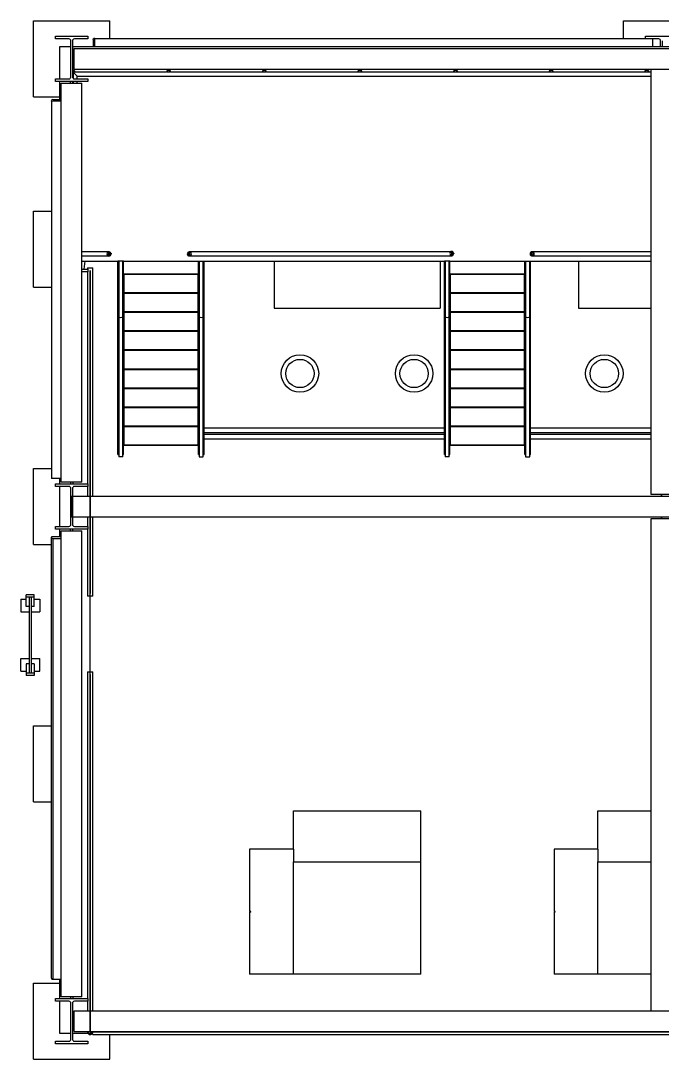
# Model space of a CAD drawing. Header units: inches. Extents: x -1490 to 2215, y -1057 to 1547.
# Drawn here: x -8.5 to 193.8, y 1086.5 to 1413.9 of the extents above; entities that cross this region are included whole.
import ezdxf

# ---------------------------------------------------------------- set-up
doc = ezdxf.new("R2010")
doc.units = ezdxf.units.IN
doc.header["$MEASUREMENT"] = 0

msp = doc.modelspace()

# ---------------------------------------------------------------- linework, layer by layer
at = {"color": 7, "linetype": 'Continuous', "lineweight": 25}
for p, q in [((-4.46, 1389.89), (-4.46, 1413.89)), ((-4.46, 1413.89), (19.54, 1413.89)), ((19.54, 1408.27), (19.54, 1413.89)), ((181.54, 1408.27), (181.54, 1413.89)), ((181.54, 1413.89), (205.54, 1413.89)), ((2.48, 1408.19), (2.48, 1409.05)), ((2.48, 1409.05), (12.61, 1409.05)), ((6.69, 1408.19), (2.48, 1408.19)), ((12.61, 1408.19), (8.4, 1408.19)), ((12.61, 1409.05), (12.61, 1408.19)), ((14.28, 1407.77), (14.28, 1405.69)), ((14.86, 1408.27), (14.66, 1408.27)), ((14.86, 1405.69), (14.86, 1408.27)), ((14.86, 1408.27), (188.48, 1408.27)), ((188.48, 1408.19), (188.48, 1409.05)), ((188.48, 1409.05), (198.61, 1409.05)), ((192.69, 1408.19), (188.48, 1408.19)), ((190.88, 1405.69), (190.88, 1408.19)), ((7.29, 1405.69), (3.75, 1405.69)), ((3.75, 1405.69), (3.75, 1395.59)), ((7.29, 1396.19), (7.29, 1407.59)), ((7.8, 1407.59), (7.8, 1396.19)), ((379.29, 1405.69), (7.8, 1405.69)), ((8.3, 1405.14), (378.79, 1405.14)), ((8.3, 1398.64), (8.3, 1405.14)), ((193.29, 1405.69), (193.29, 1407.59)), ((193.8, 1407.59), (193.8, 1405.69)), ((8.3, 1398.64), (378.79, 1398.64)), ((190.29, 1398.64), (196.79, 1398.64)), ((190.29, 1264.52), (190.29, 1398.64)), ((2.48, 1394.74), (2.48, 1395.59)), ((2.48, 1395.59), (6.69, 1395.59)), ((12.61, 1394.74), (2.48, 1394.74)), ((3.75, 1394.74), (3.75, 1389.08)), ((7.17, 1394.24), (7.17, 1394.74)), ((7.92, 1394.24), (7.92, 1394.74)), ((7.98, 1397.72), (7.98, 1397.19)), ((8.51, 1397.72), (7.98, 1397.72)), ((7.98, 1397.72), (9.3, 1396.4)), ((9.3, 1396.4), (7.98, 1397.72)), ((7.98, 1397.06), (7.98, 1395.76)), ((7.98, 1394.74), (7.98, 1394.24)), ((8.4, 1395.59), (12.61, 1395.59)), ((37.48, 1397.72), (8.64, 1397.72)), ((9.3, 1395.59), (9.3, 1396.4)), ((9.3, 1396.4), (190.29, 1396.4)), ((9.3, 1394.24), (9.3, 1394.74)), ((12.61, 1395.59), (12.61, 1394.74)), ((38.66, 1397.72), (37.62, 1397.72)), ((67.64, 1397.72), (38.8, 1397.72)), ((68.82, 1397.72), (67.77, 1397.72)), ((97.79, 1397.72), (68.95, 1397.72)), ((98.98, 1397.72), (97.93, 1397.72)), ((127.95, 1397.72), (99.11, 1397.72)), ((129.13, 1397.72), (128.08, 1397.72)), ((158.11, 1397.72), (129.26, 1397.72)), ((159.29, 1397.72), (158.24, 1397.72)), ((188.26, 1397.72), (159.42, 1397.72)), ((189.44, 1397.72), (188.39, 1397.72)), ((190.29, 1397.72), (189.58, 1397.72)), ((4.29, 1268.42), (4.29, 1394.24)), ((4.29, 1394.24), (10.79, 1394.24)), ((10.79, 1268.42), (10.79, 1394.24)), ((-4.46, 1389.89), (3.75, 1389.89)), ((1.17, 1388.52), (1.17, 1388.7)), ((4.29, 1388.52), (1.17, 1388.52)), ((1.17, 1388.52), (1.17, 1269.64)), ((1.67, 1389.08), (4.29, 1389.08)), ((-4.46, 1329.89), (-4.46, 1353.89)), ((-4.46, 1353.89), (1.17, 1353.89)), ((19.3, 1341.07), (10.79, 1341.07)), ((10.79, 1339.76), (19.07, 1339.76)), ((19.3, 1341.04), (19.3, 1341.07)), ((19.3, 1339.85), (19.3, 1340.9)), ((19.3, 1340.67), (19.73, 1340.67)), ((19.3, 1340.42), (19.82, 1340.42)), ((19.89, 1340.67), (19.96, 1340.67)), ((19.95, 1340.42), (19.96, 1340.42)), ((19.96, 1340.67), (19.96, 1340.42)), ((44.06, 1340.67), (44.06, 1340.65)), ((44.06, 1340.67), (44.07, 1340.67)), ((44.14, 1340.42), (44.67, 1340.42)), ((44.22, 1340.67), (44.67, 1340.67)), ((127.08, 1341.07), (44.67, 1341.07)), ((44.67, 1341.05), (44.67, 1341.07)), ((44.67, 1339.87), (44.67, 1340.92)), ((44.84, 1339.76), (127.4, 1339.76)), ((127.4, 1339.97), (127.4, 1341.02)), ((127.4, 1340.67), (127.9, 1340.67)), ((127.4, 1340.42), (127.92, 1340.42)), ((127.4, 1339.76), (127.4, 1339.84)), ((128.04, 1340.67), (128.06, 1340.67)), ((128.05, 1340.42), (128.06, 1340.42)), ((128.06, 1340.67), (128.06, 1340.55)), ((128.06, 1340.45), (128.06, 1340.42)), ((152.14, 1340.67), (152.14, 1340.58)), ((152.14, 1340.67), (152.17, 1340.67)), ((152.25, 1340.42), (152.77, 1340.42)), ((152.31, 1340.67), (152.77, 1340.67)), ((190.29, 1341.07), (152.77, 1341.07)), ((152.77, 1341.07), (152.77, 1341.07)), ((152.77, 1339.89), (152.77, 1340.94)), ((152.86, 1339.76), (190.29, 1339.76)), ((10.79, 1338.1), (22.16, 1338.1)), ((11.71, 1338.1), (11.43, 1335.59)), ((12.57, 1335.96), (12.57, 1335.59)), ((12.57, 1335.96), (13.4, 1335.96)), ((13.4, 1335.96), (14.23, 1335.96)), ((14.23, 1264.02), (14.23, 1335.96)), ((22.38, 1338.1), (22.16, 1338.1)), ((22.16, 1327.06), (22.16, 1338.1)), ((22.38, 1338.1), (22.38, 1320.62)), ((23.7, 1338.1), (22.38, 1338.1)), ((23.7, 1320.62), (23.7, 1338.1)), ((23.91, 1338.1), (23.7, 1338.1)), ((23.91, 1327.06), (23.91, 1338.1)), ((23.91, 1338.1), (47.54, 1338.1)), ((47.54, 1327.06), (47.54, 1338.1)), ((47.54, 1338.1), (47.75, 1338.1)), ((47.75, 1338.1), (47.75, 1320.62)), ((47.75, 1338.1), (49.07, 1338.1)), ((49.07, 1320.62), (49.07, 1338.1)), ((49.07, 1338.1), (49.29, 1338.1)), ((49.29, 1327.06), (49.29, 1338.1)), ((49.29, 1338.1), (125.09, 1338.1)), ((71.36, 1338.1), (71.36, 1323.25)), ((123.72, 1338.1), (123.72, 1323.25)), ((125.31, 1338.1), (125.09, 1338.1)), ((125.09, 1327.06), (125.09, 1338.1)), ((125.31, 1338.1), (125.31, 1320.62)), ((126.62, 1338.1), (125.31, 1338.1)), ((126.62, 1320.62), (126.62, 1338.1)), ((126.84, 1338.1), (126.62, 1338.1)), ((126.84, 1327.06), (126.84, 1338.1)), ((126.84, 1338.1), (150.46, 1338.1)), ((150.46, 1327.06), (150.46, 1338.1)), ((150.46, 1338.1), (150.68, 1338.1)), ((150.68, 1338.1), (150.68, 1320.62)), ((150.68, 1338.1), (152, 1338.1)), ((152, 1320.62), (152, 1338.1)), ((152, 1338.1), (152.21, 1338.1)), ((152.21, 1327.06), (152.21, 1338.1)), ((152.21, 1338.1), (190.29, 1338.1)), ((167.36, 1338.1), (167.36, 1323.25)), ((10.79, 1335.59), (12.61, 1335.59)), ((12.61, 1334.74), (10.79, 1334.74)), ((12.57, 1334.74), (12.57, 1267.92)), ((12.61, 1335.59), (12.61, 1334.74)), ((23.91, 1334.1), (23.97, 1334.1)), ((23.91, 1334.07), (23.97, 1334.07)), ((23.91, 1334.04), (23.97, 1334.04)), ((23.97, 1334.1), (23.97, 1334.04)), ((23.97, 1334.1), (47.48, 1334.1)), ((23.97, 1334.04), (47.48, 1334.04)), ((23.97, 1334.04), (23.97, 1328.25)), ((47.48, 1334.04), (47.48, 1334.1)), ((47.48, 1334.1), (47.54, 1334.1)), ((47.48, 1334.07), (47.54, 1334.07)), ((47.48, 1328.25), (47.48, 1334.04)), ((47.48, 1334.04), (47.54, 1334.04)), ((126.84, 1334.1), (126.9, 1334.1)), ((126.84, 1334.07), (126.9, 1334.07)), ((126.84, 1334.04), (126.9, 1334.04)), ((126.9, 1334.1), (126.9, 1334.04)), ((126.9, 1334.1), (150.4, 1334.1)), ((126.9, 1334.04), (150.4, 1334.04)), ((126.9, 1334.04), (126.9, 1328.25)), ((150.4, 1334.04), (150.4, 1334.1)), ((150.4, 1334.1), (150.46, 1334.1)), ((150.4, 1334.07), (150.46, 1334.07)), ((150.4, 1328.25), (150.4, 1334.04)), ((150.4, 1334.04), (150.46, 1334.04)), ((-4.46, 1329.89), (1.17, 1329.89)), ((22.16, 1327.06), (22.38, 1327.06)), ((22.16, 1277.13), (22.16, 1327.06)), ((22.38, 1327.06), (22.16, 1327.06)), ((23.7, 1327.06), (23.91, 1327.06)), ((23.91, 1327.06), (23.7, 1327.06)), ((23.97, 1328.25), (23.91, 1328.25)), ((23.91, 1328.22), (23.97, 1328.22)), ((23.91, 1328.19), (23.97, 1328.19)), ((23.91, 1328.09), (23.97, 1328.09)), ((23.91, 1328.06), (23.97, 1328.06)), ((23.91, 1328.03), (23.97, 1328.03)), ((23.91, 1277.13), (23.91, 1327.06)), ((23.97, 1328.25), (47.48, 1328.25)), ((23.97, 1328.25), (23.97, 1328.19)), ((23.97, 1328.19), (47.48, 1328.19)), ((23.97, 1328.09), (47.48, 1328.09)), ((23.97, 1328.09), (23.97, 1328.03)), ((23.97, 1328.03), (47.48, 1328.03)), ((23.97, 1328.03), (23.97, 1322.24)), ((47.54, 1328.25), (47.48, 1328.25)), ((47.48, 1328.19), (47.48, 1328.25)), ((47.48, 1328.22), (47.54, 1328.22)), ((47.48, 1328.19), (47.54, 1328.19)), ((47.48, 1328.03), (47.48, 1328.09)), ((47.48, 1328.09), (47.54, 1328.09)), ((47.48, 1328.06), (47.54, 1328.06)), ((47.48, 1328.03), (47.54, 1328.03)), ((47.48, 1322.24), (47.48, 1328.03)), ((47.54, 1327.06), (47.75, 1327.06)), ((47.75, 1327.06), (47.54, 1327.06)), ((47.54, 1277.13), (47.54, 1327.06)), ((49.07, 1327.06), (49.29, 1327.06)), ((49.29, 1327.06), (49.07, 1327.06)), ((49.29, 1277.13), (49.29, 1327.06)), ((125.09, 1327.06), (125.31, 1327.06)), ((125.09, 1277.13), (125.09, 1327.06)), ((125.31, 1327.06), (125.09, 1327.06)), ((126.62, 1327.06), (126.84, 1327.06)), ((126.84, 1327.06), (126.62, 1327.06)), ((126.9, 1328.25), (126.84, 1328.25)), ((126.84, 1328.22), (126.9, 1328.22)), ((126.84, 1328.19), (126.9, 1328.19)), ((126.84, 1328.09), (126.9, 1328.09)), ((126.84, 1328.06), (126.9, 1328.06)), ((126.84, 1328.03), (126.9, 1328.03)), ((126.84, 1277.13), (126.84, 1327.06)), ((126.9, 1328.25), (150.4, 1328.25)), ((126.9, 1328.25), (126.9, 1328.19)), ((126.9, 1328.19), (150.4, 1328.19)), ((126.9, 1328.09), (150.4, 1328.09)), ((126.9, 1328.09), (126.9, 1328.03)), ((126.9, 1328.03), (150.4, 1328.03)), ((126.9, 1328.03), (126.9, 1322.24)), ((150.46, 1328.25), (150.4, 1328.25)), ((150.4, 1328.19), (150.4, 1328.25)), ((150.4, 1328.22), (150.46, 1328.22)), ((150.4, 1328.19), (150.46, 1328.19)), ((150.4, 1328.03), (150.4, 1328.09)), ((150.4, 1328.09), (150.46, 1328.09)), ((150.4, 1328.06), (150.46, 1328.06)), ((150.4, 1328.03), (150.46, 1328.03)), ((150.4, 1322.24), (150.4, 1328.03)), ((150.46, 1327.06), (150.68, 1327.06)), ((150.68, 1327.06), (150.46, 1327.06)), ((150.46, 1277.13), (150.46, 1327.06)), ((152, 1327.06), (152.21, 1327.06)), ((152.21, 1327.06), (152, 1327.06)), ((152.21, 1277.13), (152.21, 1327.06)), ((71.36, 1323.25), (123.72, 1323.25)), ((167.36, 1323.25), (190.29, 1323.25)), ((22.38, 1320.62), (22.38, 1276.47)), ((23.7, 1276.47), (23.7, 1320.62)), ((23.97, 1322.24), (23.91, 1322.24)), ((23.91, 1322.21), (23.97, 1322.21)), ((23.91, 1322.18), (23.97, 1322.18)), ((23.91, 1322.08), (23.97, 1322.08)), ((23.91, 1322.05), (23.97, 1322.05)), ((23.91, 1322.02), (23.97, 1322.02)), ((23.97, 1322.24), (47.48, 1322.24)), ((23.97, 1322.24), (23.97, 1322.18)), ((23.97, 1322.18), (47.48, 1322.18)), ((23.97, 1322.08), (47.48, 1322.08)), ((23.97, 1322.08), (23.97, 1322.02)), ((23.97, 1322.02), (47.48, 1322.02)), ((23.97, 1322.02), (23.97, 1316.23)), ((47.54, 1322.24), (47.48, 1322.24)), ((47.48, 1322.18), (47.48, 1322.24)), ((47.48, 1322.21), (47.54, 1322.21)), ((47.48, 1322.18), (47.54, 1322.18)), ((47.48, 1322.02), (47.48, 1322.08)), ((47.48, 1322.08), (47.54, 1322.08)), ((47.48, 1322.05), (47.54, 1322.05)), ((47.48, 1322.02), (47.54, 1322.02)), ((47.48, 1316.23), (47.48, 1322.02)), ((47.75, 1320.62), (47.75, 1276.47)), ((49.07, 1276.47), (49.07, 1320.62)), ((125.31, 1320.62), (125.31, 1276.47)), ((126.62, 1276.47), (126.62, 1320.62)), ((126.9, 1322.24), (126.84, 1322.24)), ((126.84, 1322.21), (126.9, 1322.21)), ((126.84, 1322.18), (126.9, 1322.18)), ((126.84, 1322.08), (126.9, 1322.08)), ((126.84, 1322.05), (126.9, 1322.05)), ((126.84, 1322.02), (126.9, 1322.02)), ((126.9, 1322.24), (150.4, 1322.24)), ((126.9, 1322.24), (126.9, 1322.18)), ((126.9, 1322.18), (150.4, 1322.18)), ((126.9, 1322.08), (150.4, 1322.08)), ((126.9, 1322.08), (126.9, 1322.02)), ((126.9, 1322.02), (150.4, 1322.02)), ((126.9, 1322.02), (126.9, 1316.23)), ((150.46, 1322.24), (150.4, 1322.24)), ((150.4, 1322.18), (150.4, 1322.24)), ((150.4, 1322.21), (150.46, 1322.21)), ((150.4, 1322.18), (150.46, 1322.18)), ((150.4, 1322.02), (150.4, 1322.08)), ((150.4, 1322.08), (150.46, 1322.08)), ((150.4, 1322.05), (150.46, 1322.05)), ((150.4, 1322.02), (150.46, 1322.02)), ((150.4, 1316.23), (150.4, 1322.02)), ((150.68, 1320.62), (150.68, 1276.47)), ((152, 1276.47), (152, 1320.62)), ((23.97, 1316.23), (23.91, 1316.23)), ((23.91, 1316.2), (23.97, 1316.2)), ((23.91, 1316.17), (23.97, 1316.17)), ((23.91, 1316.07), (23.97, 1316.07)), ((23.91, 1316.04), (23.97, 1316.04)), ((23.97, 1316.23), (47.48, 1316.23)), ((23.97, 1316.23), (23.97, 1316.17)), ((23.97, 1316.17), (47.48, 1316.17)), ((23.97, 1316.07), (23.97, 1316.01)), ((23.97, 1316.07), (47.48, 1316.07)), ((47.54, 1316.23), (47.48, 1316.23)), ((47.48, 1316.17), (47.48, 1316.23)), ((47.48, 1316.2), (47.54, 1316.2)), ((47.48, 1316.17), (47.54, 1316.17)), ((47.48, 1316.01), (47.48, 1316.07)), ((47.48, 1316.07), (47.54, 1316.07)), ((47.48, 1316.04), (47.54, 1316.04)), ((126.9, 1316.23), (126.84, 1316.23)), ((126.84, 1316.2), (126.9, 1316.2)), ((126.84, 1316.17), (126.9, 1316.17)), ((126.84, 1316.07), (126.9, 1316.07)), ((126.84, 1316.04), (126.9, 1316.04)), ((126.9, 1316.23), (150.4, 1316.23)), ((126.9, 1316.23), (126.9, 1316.17)), ((126.9, 1316.17), (150.4, 1316.17)), ((126.9, 1316.07), (126.9, 1316.01)), ((126.9, 1316.07), (150.4, 1316.07)), ((150.46, 1316.23), (150.4, 1316.23)), ((150.4, 1316.17), (150.4, 1316.23)), ((150.4, 1316.2), (150.46, 1316.2)), ((150.4, 1316.17), (150.46, 1316.17)), ((150.4, 1316.01), (150.4, 1316.07)), ((150.4, 1316.07), (150.46, 1316.07)), ((150.4, 1316.04), (150.46, 1316.04)), ((23.91, 1316.01), (23.97, 1316.01)), ((23.97, 1316.01), (47.48, 1316.01)), ((23.97, 1316.01), (23.97, 1310.22)), ((47.48, 1310.22), (47.48, 1316.01)), ((47.48, 1316.01), (47.54, 1316.01)), ((126.84, 1316.01), (126.9, 1316.01)), ((126.9, 1316.01), (150.4, 1316.01)), ((126.9, 1316.01), (126.9, 1310.22)), ((150.4, 1310.22), (150.4, 1316.01)), ((150.4, 1316.01), (150.46, 1316.01)), ((23.97, 1310.22), (23.91, 1310.22)), ((23.91, 1310.19), (23.97, 1310.19)), ((23.91, 1310.16), (23.97, 1310.16)), ((23.91, 1310.05), (23.97, 1310.05)), ((23.91, 1310.03), (23.97, 1310.03)), ((23.91, 1310), (23.97, 1310)), ((23.97, 1310.22), (47.48, 1310.22)), ((23.97, 1310.22), (23.97, 1310.16)), ((23.97, 1310.16), (47.48, 1310.16)), ((23.97, 1310.05), (23.97, 1310)), ((23.97, 1310.05), (47.48, 1310.05)), ((23.97, 1310), (47.48, 1310)), ((23.97, 1310), (23.97, 1304.21)), ((47.54, 1310.22), (47.48, 1310.22)), ((47.48, 1310.16), (47.48, 1310.22)), ((47.48, 1310.19), (47.54, 1310.19)), ((47.48, 1310.16), (47.54, 1310.16)), ((47.48, 1310), (47.48, 1310.05)), ((47.48, 1310.05), (47.54, 1310.05)), ((47.48, 1310.03), (47.54, 1310.03)), ((47.48, 1304.21), (47.48, 1310)), ((47.48, 1310), (47.54, 1310)), ((126.9, 1310.22), (126.84, 1310.22)), ((126.84, 1310.19), (126.9, 1310.19)), ((126.84, 1310.16), (126.9, 1310.16)), ((126.84, 1310.05), (126.9, 1310.05)), ((126.84, 1310.03), (126.9, 1310.03)), ((126.84, 1310), (126.9, 1310)), ((126.9, 1310.22), (150.4, 1310.22)), ((126.9, 1310.22), (126.9, 1310.16)), ((126.9, 1310.16), (150.4, 1310.16)), ((126.9, 1310.05), (126.9, 1310)), ((126.9, 1310.05), (150.4, 1310.05)), ((126.9, 1310), (150.4, 1310)), ((126.9, 1310), (126.9, 1304.21)), ((150.46, 1310.22), (150.4, 1310.22)), ((150.4, 1310.16), (150.4, 1310.22)), ((150.4, 1310.19), (150.46, 1310.19)), ((150.4, 1310.16), (150.46, 1310.16)), ((150.4, 1310), (150.4, 1310.05)), ((150.4, 1310.05), (150.46, 1310.05)), ((150.4, 1310.03), (150.46, 1310.03)), ((150.4, 1310), (150.46, 1310)), ((150.4, 1304.21), (150.4, 1310)), ((23.97, 1304.21), (23.91, 1304.21)), ((23.91, 1304.18), (23.97, 1304.18)), ((23.91, 1304.15), (23.97, 1304.15)), ((23.91, 1304.04), (23.97, 1304.04)), ((23.91, 1304.02), (23.97, 1304.02)), ((23.91, 1303.99), (23.97, 1303.99)), ((23.97, 1304.21), (47.48, 1304.21)), ((23.97, 1304.21), (23.97, 1304.15)), ((23.97, 1304.15), (47.48, 1304.15)), ((23.97, 1304.04), (23.97, 1303.99)), ((23.97, 1304.04), (47.48, 1304.04)), ((23.97, 1303.99), (47.48, 1303.99)), ((23.97, 1303.99), (23.97, 1298.2)), ((47.54, 1304.21), (47.48, 1304.21)), ((47.48, 1304.15), (47.48, 1304.21)), ((47.48, 1304.18), (47.54, 1304.18)), ((47.48, 1304.15), (47.54, 1304.15)), ((47.48, 1303.99), (47.48, 1304.04)), ((47.48, 1304.04), (47.54, 1304.04)), ((47.48, 1304.02), (47.54, 1304.02)), ((47.48, 1298.2), (47.48, 1303.99)), ((47.48, 1303.99), (47.54, 1303.99)), ((126.9, 1304.21), (126.84, 1304.21)), ((126.84, 1304.18), (126.9, 1304.18)), ((126.84, 1304.15), (126.9, 1304.15)), ((126.84, 1304.04), (126.9, 1304.04)), ((126.84, 1304.02), (126.9, 1304.02)), ((126.84, 1303.99), (126.9, 1303.99)), ((126.9, 1304.21), (150.4, 1304.21)), ((126.9, 1304.21), (126.9, 1304.15)), ((126.9, 1304.15), (150.4, 1304.15)), ((126.9, 1304.04), (126.9, 1303.99)), ((126.9, 1304.04), (150.4, 1304.04)), ((126.9, 1303.99), (150.4, 1303.99)), ((126.9, 1303.99), (126.9, 1298.2)), ((150.46, 1304.21), (150.4, 1304.21)), ((150.4, 1304.15), (150.4, 1304.21)), ((150.4, 1304.18), (150.46, 1304.18)), ((150.4, 1304.15), (150.46, 1304.15)), ((150.4, 1303.99), (150.4, 1304.04)), ((150.4, 1304.04), (150.46, 1304.04)), ((150.4, 1304.02), (150.46, 1304.02)), ((150.4, 1303.99), (150.46, 1303.99)), ((150.4, 1298.2), (150.4, 1303.99)), ((23.97, 1298.2), (23.91, 1298.2)), ((23.91, 1298.17), (23.97, 1298.17)), ((23.91, 1298.14), (23.97, 1298.14)), ((23.91, 1298.03), (23.97, 1298.03)), ((23.91, 1298.01), (23.97, 1298.01)), ((23.91, 1297.98), (23.97, 1297.98)), ((23.97, 1298.2), (47.48, 1298.2)), ((23.97, 1298.2), (23.97, 1298.14)), ((23.97, 1298.14), (47.48, 1298.14)), ((23.97, 1298.03), (23.97, 1297.98)), ((23.97, 1298.03), (47.48, 1298.03)), ((23.97, 1297.98), (47.48, 1297.98)), ((23.97, 1297.98), (23.97, 1292.19)), ((47.54, 1298.2), (47.48, 1298.2)), ((47.48, 1298.14), (47.48, 1298.2)), ((47.48, 1298.17), (47.54, 1298.17)), ((47.48, 1298.14), (47.54, 1298.14)), ((47.48, 1297.98), (47.48, 1298.03)), ((47.48, 1298.03), (47.54, 1298.03)), ((47.48, 1298.01), (47.54, 1298.01)), ((47.48, 1297.98), (47.54, 1297.98)), ((47.48, 1292.19), (47.48, 1297.98)), ((126.9, 1298.2), (126.84, 1298.2)), ((126.84, 1298.17), (126.9, 1298.17)), ((126.84, 1298.14), (126.9, 1298.14)), ((126.84, 1298.03), (126.9, 1298.03)), ((126.84, 1298.01), (126.9, 1298.01)), ((126.84, 1297.98), (126.9, 1297.98)), ((126.9, 1298.2), (150.4, 1298.2)), ((126.9, 1298.2), (126.9, 1298.14)), ((126.9, 1298.14), (150.4, 1298.14)), ((126.9, 1298.03), (126.9, 1297.98)), ((126.9, 1298.03), (150.4, 1298.03)), ((126.9, 1297.98), (150.4, 1297.98)), ((126.9, 1297.98), (126.9, 1292.19)), ((150.46, 1298.2), (150.4, 1298.2)), ((150.4, 1298.14), (150.4, 1298.2)), ((150.4, 1298.17), (150.46, 1298.17)), ((150.4, 1298.14), (150.46, 1298.14)), ((150.4, 1297.98), (150.4, 1298.03)), ((150.4, 1298.03), (150.46, 1298.03)), ((150.4, 1298.01), (150.46, 1298.01)), ((150.4, 1297.98), (150.46, 1297.98)), ((150.4, 1292.19), (150.4, 1297.98)), ((23.97, 1292.19), (23.91, 1292.19)), ((23.91, 1292.16), (23.97, 1292.16)), ((23.91, 1292.13), (23.97, 1292.13)), ((23.91, 1292.02), (23.97, 1292.02)), ((23.91, 1291.99), (23.97, 1291.99)), ((23.91, 1291.97), (23.97, 1291.97)), ((23.97, 1292.19), (47.48, 1292.19)), ((23.97, 1292.19), (23.97, 1292.13)), ((23.97, 1292.13), (47.48, 1292.13)), ((23.97, 1292.02), (23.97, 1291.97)), ((23.97, 1292.02), (47.48, 1292.02)), ((23.97, 1291.97), (47.48, 1291.97)), ((23.97, 1291.97), (23.97, 1286.18)), ((47.54, 1292.19), (47.48, 1292.19)), ((47.48, 1292.13), (47.48, 1292.19)), ((47.48, 1292.16), (47.54, 1292.16)), ((47.48, 1292.13), (47.54, 1292.13)), ((47.48, 1291.97), (47.48, 1292.02)), ((47.48, 1292.02), (47.54, 1292.02)), ((47.48, 1291.99), (47.54, 1291.99)), ((47.48, 1291.97), (47.54, 1291.97)), ((47.48, 1286.18), (47.48, 1291.97)), ((126.9, 1292.19), (126.84, 1292.19)), ((126.84, 1292.16), (126.9, 1292.16)), ((126.84, 1292.13), (126.9, 1292.13)), ((126.84, 1292.02), (126.9, 1292.02)), ((126.84, 1291.99), (126.9, 1291.99)), ((126.84, 1291.97), (126.9, 1291.97)), ((126.9, 1292.19), (150.4, 1292.19)), ((126.9, 1292.19), (126.9, 1292.13)), ((126.9, 1292.13), (150.4, 1292.13)), ((126.9, 1292.02), (126.9, 1291.97)), ((126.9, 1292.02), (150.4, 1292.02)), ((126.9, 1291.97), (150.4, 1291.97)), ((126.9, 1291.97), (126.9, 1286.18)), ((150.46, 1292.19), (150.4, 1292.19)), ((150.4, 1292.13), (150.4, 1292.19)), ((150.4, 1292.16), (150.46, 1292.16)), ((150.4, 1292.13), (150.46, 1292.13)), ((150.4, 1291.97), (150.4, 1292.02)), ((150.4, 1292.02), (150.46, 1292.02)), ((150.4, 1291.99), (150.46, 1291.99)), ((150.4, 1286.18), (150.4, 1291.97)), ((150.4, 1291.97), (150.46, 1291.97)), ((23.97, 1286.18), (23.91, 1286.18)), ((23.91, 1286.15), (23.97, 1286.15)), ((23.91, 1286.12), (23.97, 1286.12)), ((23.91, 1286.01), (23.97, 1286.01)), ((23.91, 1285.98), (23.97, 1285.98)), ((23.91, 1285.96), (23.97, 1285.96)), ((23.97, 1286.18), (47.48, 1286.18)), ((23.97, 1286.18), (23.97, 1286.12)), ((23.97, 1286.12), (47.48, 1286.12)), ((23.97, 1286.01), (23.97, 1285.96)), ((23.97, 1286.01), (47.48, 1286.01)), ((23.97, 1285.96), (23.97, 1280.17)), ((23.97, 1285.96), (47.48, 1285.96)), ((47.54, 1286.18), (47.48, 1286.18)), ((47.48, 1286.12), (47.48, 1286.18)), ((47.48, 1286.15), (47.54, 1286.15)), ((47.48, 1286.12), (47.54, 1286.12)), ((47.48, 1285.96), (47.48, 1286.01)), ((47.48, 1286.01), (47.54, 1286.01)), ((47.48, 1285.98), (47.54, 1285.98)), ((47.48, 1280.17), (47.48, 1285.96)), ((47.48, 1285.96), (47.54, 1285.96)), ((125.09, 1285.44), (49.29, 1285.44)), ((49.29, 1284.13), (125.09, 1284.13)), ((125.09, 1283.44), (49.29, 1283.44)), ((126.9, 1286.18), (126.84, 1286.18)), ((126.84, 1286.15), (126.9, 1286.15)), ((126.84, 1286.12), (126.9, 1286.12)), ((126.84, 1286.01), (126.9, 1286.01)), ((126.84, 1285.98), (126.9, 1285.98)), ((126.84, 1285.96), (126.9, 1285.96)), ((126.9, 1286.18), (150.4, 1286.18)), ((126.9, 1286.18), (126.9, 1286.12)), ((126.9, 1286.12), (150.4, 1286.12)), ((126.9, 1286.01), (126.9, 1285.96)), ((126.9, 1286.01), (150.4, 1286.01)), ((126.9, 1285.96), (126.9, 1280.17)), ((126.9, 1285.96), (150.4, 1285.96)), ((150.46, 1286.18), (150.4, 1286.18)), ((150.4, 1286.12), (150.4, 1286.18)), ((150.4, 1286.15), (150.46, 1286.15)), ((150.4, 1286.12), (150.46, 1286.12)), ((150.4, 1285.96), (150.4, 1286.01)), ((150.4, 1286.01), (150.46, 1286.01)), ((150.4, 1285.98), (150.46, 1285.98)), ((150.4, 1280.17), (150.4, 1285.96)), ((150.4, 1285.96), (150.46, 1285.96)), ((190.29, 1285.44), (152.21, 1285.44)), ((152.21, 1284.13), (190.29, 1284.13)), ((190.29, 1283.44), (152.21, 1283.44)), ((23.97, 1280.17), (23.91, 1280.17)), ((23.91, 1280.14), (23.97, 1280.14)), ((23.91, 1280.11), (23.97, 1280.11)), ((23.97, 1280.17), (47.48, 1280.17)), ((23.97, 1280.17), (23.97, 1280.11)), ((23.97, 1280.11), (47.48, 1280.11)), ((47.54, 1280.17), (47.48, 1280.17)), ((47.48, 1280.11), (47.48, 1280.17)), ((47.48, 1280.14), (47.54, 1280.14)), ((47.48, 1280.11), (47.54, 1280.11)), ((49.29, 1282.13), (125.09, 1282.13)), ((126.9, 1280.17), (126.84, 1280.17)), ((126.84, 1280.14), (126.9, 1280.14)), ((126.84, 1280.11), (126.9, 1280.11)), ((126.9, 1280.17), (150.4, 1280.17)), ((126.9, 1280.17), (126.9, 1280.11)), ((126.9, 1280.11), (150.4, 1280.11)), ((150.46, 1280.17), (150.4, 1280.17)), ((150.4, 1280.11), (150.4, 1280.17)), ((150.4, 1280.14), (150.46, 1280.14)), ((150.4, 1280.11), (150.46, 1280.11)), ((152.21, 1282.13), (190.29, 1282.13)), ((22.16, 1277.13), (22.38, 1277.13)), ((22.38, 1277.13), (22.16, 1277.13)), ((23.7, 1277.13), (23.91, 1277.13)), ((23.91, 1277.13), (23.7, 1277.13)), ((47.54, 1277.13), (47.75, 1277.13)), ((47.75, 1277.13), (47.54, 1277.13)), ((49.07, 1277.13), (49.29, 1277.13)), ((49.29, 1277.13), (49.07, 1277.13)), ((125.09, 1277.13), (125.31, 1277.13)), ((125.31, 1277.13), (125.09, 1277.13)), ((126.62, 1277.13), (126.84, 1277.13)), ((126.84, 1277.13), (126.62, 1277.13)), ((150.46, 1277.13), (150.68, 1277.13)), ((150.68, 1277.13), (150.46, 1277.13)), ((152, 1277.13), (152.21, 1277.13)), ((152.21, 1277.13), (152, 1277.13)), ((23.04, 1276.47), (22.38, 1276.47)), ((23.7, 1276.47), (23.04, 1276.47)), ((47.75, 1276.47), (48.41, 1276.47)), ((48.41, 1276.47), (49.07, 1276.47)), ((125.97, 1276.47), (125.31, 1276.47)), ((126.62, 1276.47), (125.97, 1276.47)), ((150.68, 1276.47), (151.34, 1276.47)), ((151.34, 1276.47), (152, 1276.47)), ((-4.46, 1272.77), (1.17, 1272.77)), ((-4.46, 1248.77), (-4.46, 1272.77)), ((4.29, 1269.64), (1.17, 1269.64)), ((2.48, 1267.07), (2.48, 1267.92)), ((2.48, 1267.92), (12.61, 1267.92)), ((6.69, 1267.07), (2.48, 1267.07)), ((3.75, 1269.64), (3.75, 1267.92)), ((3.75, 1267.07), (3.75, 1254.47)), ((10.79, 1268.42), (4.29, 1268.42)), ((7.17, 1268.42), (7.17, 1267.92)), ((7.92, 1268.42), (7.92, 1267.92)), ((12.61, 1267.07), (8.4, 1267.07)), ((12.57, 1267.07), (12.57, 1264.02)), ((12.61, 1267.92), (12.61, 1267.07)), ((7.29, 1255.07), (7.29, 1266.47)), ((7.54, 1257.52), (7.54, 1264.02)), ((7.54, 1264.02), (379.54, 1264.02)), ((7.8, 1266.47), (7.8, 1255.07)), ((196.79, 1264.52), (190.29, 1264.52)), ((193.42, 1264.52), (193.42, 1264.02)), ((193.66, 1264.02), (193.66, 1264.52)), ((7.54, 1257.52), (379.54, 1257.52)), ((12.57, 1257.52), (12.57, 1254.47)), ((14.23, 1232.53), (14.23, 1257.52)), ((193.42, 1257.52), (193.42, 1257.02)), ((193.66, 1257.02), (193.66, 1257.52)), ((2.48, 1254.47), (6.69, 1254.47)), ((2.48, 1253.61), (2.48, 1254.47)), ((8.4, 1254.47), (12.61, 1254.47)), ((12.61, 1254.47), (12.61, 1253.61)), ((190.29, 1101.77), (190.29, 1257.02)), ((190.29, 1257.02), (196.79, 1257.02)), ((1.17, 1251.22), (1.17, 1251.05)), ((4.29, 1251.22), (1.17, 1251.22)), ((1.17, 1112.08), (1.17, 1251.05)), ((1.67, 1250.7), (4.29, 1250.7)), ((1.67, 1111.73), (1.67, 1250.7)), ((12.61, 1253.61), (2.48, 1253.61)), ((3.75, 1253.61), (3.75, 1251.22)), ((4.29, 1106.18), (4.29, 1253.11)), ((4.29, 1253.11), (10.79, 1253.11)), ((7.17, 1253.11), (7.17, 1253.61)), ((7.92, 1253.11), (7.92, 1253.61)), ((10.79, 1106.18), (10.79, 1253.11)), ((12.57, 1253.61), (12.57, 1232.53)), ((-4.46, 1248.77), (1.17, 1248.77)), ((-8.5, 1231.58), (-8.5, 1227.58)), ((-8.5, 1231.58), (-6.75, 1231.58)), ((-6.75, 1232.23), (-6.75, 1232.96)), ((-4.25, 1232.96), (-6.75, 1232.96)), ((-4.25, 1232.23), (-6.75, 1232.23)), ((-6.75, 1229.21), (-6.75, 1232.23)), ((-5.88, 1232.23), (-5.88, 1208.18)), ((-5.13, 1208.18), (-5.13, 1232.23)), ((-4.25, 1232.23), (-4.25, 1232.96)), ((-4.25, 1229.21), (-4.25, 1232.23)), ((-4.25, 1231.58), (-2.5, 1231.58)), ((-2.5, 1231.58), (-2.5, 1227.58)), ((14.23, 1232.53), (12.57, 1232.53)), ((-5.88, 1229.21), (-6.75, 1229.21)), ((-4.25, 1229.21), (-5.13, 1229.21)), ((-8.5, 1227.58), (-5.88, 1227.58)), ((-5.13, 1227.58), (-2.5, 1227.58)), ((-8.5, 1208.83), (-8.5, 1212.83)), ((-8.5, 1212.83), (-5.88, 1212.83)), ((-5.13, 1212.83), (-2.5, 1212.83)), ((-2.5, 1208.83), (-2.5, 1212.83)), ((-8.5, 1208.83), (-6.75, 1208.83)), ((-5.88, 1211.21), (-6.75, 1211.21)), ((-6.75, 1211.21), (-6.75, 1208.18)), ((-4.25, 1208.18), (-6.75, 1208.18)), ((-6.75, 1208.18), (-6.75, 1207.45)), ((-4.25, 1211.21), (-5.13, 1211.21)), ((-4.25, 1211.21), (-4.25, 1208.18)), ((-4.25, 1208.83), (-2.5, 1208.83)), ((-4.25, 1208.18), (-4.25, 1207.45)), ((12.57, 1208.68), (12.57, 1105.68)), ((12.57, 1208.68), (13.4, 1208.68)), ((13.4, 1208.68), (14.23, 1208.68)), ((14.23, 1101.77), (14.23, 1208.68)), ((-4.25, 1207.45), (-6.75, 1207.45)), ((-4.46, 1167.64), (-4.46, 1191.64)), ((-4.46, 1191.64), (1.17, 1191.64)), ((-4.46, 1167.64), (1.17, 1167.64)), ((77.46, 1164.83), (117.62, 1164.83)), ((77.46, 1152.71), (77.46, 1164.83)), ((117.62, 1148.77), (117.62, 1164.83)), ((173.46, 1164.83), (190.29, 1164.83)), ((173.46, 1152.71), (173.46, 1164.83)), ((63.68, 1152.71), (63.68, 1133.12)), ((77.46, 1152.71), (63.68, 1152.71)), ((77.46, 1152.71), (77.46, 1148.77)), ((159.68, 1152.71), (159.68, 1133.12)), ((173.46, 1152.71), (159.68, 1152.71)), ((173.46, 1152.71), (173.46, 1148.77)), ((77.46, 1148.77), (117.62, 1148.77)), ((77.46, 1113.34), (77.46, 1148.77)), ((117.62, 1113.34), (117.62, 1148.77)), ((173.46, 1148.77), (190.29, 1148.77)), ((173.46, 1113.34), (173.46, 1148.77)), ((64.08, 1133.12), (63.68, 1133.12)), ((63.68, 1132.92), (63.68, 1113.34)), ((64.08, 1132.92), (63.68, 1132.92)), ((64.08, 1132.92), (64.08, 1133.12)), ((160.08, 1133.12), (159.68, 1133.12)), ((159.68, 1132.92), (159.68, 1113.34)), ((160.08, 1132.92), (159.68, 1132.92)), ((160.08, 1132.92), (160.08, 1133.12)), ((77.46, 1113.34), (63.68, 1113.34)), ((117.62, 1113.34), (77.46, 1113.34)), ((173.46, 1113.34), (159.68, 1113.34)), ((190.29, 1113.34), (173.46, 1113.34)), ((-4.46, 1086.52), (-4.46, 1110.52)), ((-4.46, 1110.52), (3.75, 1110.52)), ((1.67, 1111.73), (4.29, 1111.73)), ((3.75, 1111.73), (3.75, 1105.68)), ((2.48, 1104.82), (2.48, 1105.68)), ((2.48, 1105.68), (12.61, 1105.68)), ((6.69, 1104.82), (2.48, 1104.82)), ((3.75, 1104.82), (3.75, 1094.73)), ((10.79, 1106.18), (4.29, 1106.18)), ((7.17, 1106.18), (7.17, 1105.68)), ((7.29, 1092.82), (7.29, 1104.22)), ((7.8, 1104.22), (7.8, 1092.82)), ((7.92, 1106.18), (7.92, 1105.68)), ((12.61, 1104.82), (8.4, 1104.82)), ((12.57, 1104.82), (12.57, 1101.77)), ((12.61, 1105.68), (12.61, 1104.82)), ((8.3, 1095.27), (8.3, 1101.77)), ((8.3, 1101.77), (378.79, 1101.77)), ((190.29, 1101.77), (196.79, 1101.77)), ((3.75, 1094.73), (7.29, 1094.73)), ((7.8, 1094.73), (12.67, 1094.73)), ((8.3, 1095.27), (378.79, 1095.27)), ((12.57, 1095.27), (12.57, 1095.12)), ((14.23, 1095.12), (12.57, 1095.12)), ((12.84, 1094.73), (13.96, 1094.73)), ((14.23, 1094.29), (13.99, 1094.54)), ((14.23, 1094.29), (374.44, 1094.29)), ((19.54, 1086.52), (19.54, 1094.29)), ((2.48, 1092.22), (6.69, 1092.22)), ((2.48, 1091.37), (2.48, 1092.22)), ((12.61, 1091.37), (2.48, 1091.37)), ((8.4, 1092.22), (12.61, 1092.22)), ((12.61, 1092.22), (12.61, 1091.37)), ((-4.46, 1086.52), (19.54, 1086.52))]:
    msp.add_line(p, q, dxfattribs=at)
at = {"color": 7, "linetype": 'Continuous'}
for p, q in [((13.4, 1233.36), (13.4, 1335.13)), ((13.4, 1335.13), (13.4, 1233.36)), ((13.4, 1207.85), (13.4, 1233.36)), ((13.4, 1095.12), (13.4, 1207.85)), ((13.4, 1207.85), (13.4, 1095.12)), ((13.4, 1095.12), (375.27, 1095.12)), ((13.4, 1095.12), (375.27, 1095.12))]:
    msp.add_line(p, q, dxfattribs=at)
at = {"color": 7, "linetype": 'Continuous', "lineweight": 25}
for centre, radius in [((79.54, 1302.69), 5.91), ((79.54, 1302.69), 4.46), ((115.54, 1302.69), 5.91), ((115.54, 1302.69), 4.46), ((175.54, 1302.69), 5.91), ((175.54, 1302.69), 4.46)]:
    msp.add_circle(centre, radius, dxfattribs=at)
for centre, radius, start, end in [((6.69, 1407.59), 0.6, 0, 90), ((8.4, 1407.59), 0.6, 90, 180), ((14.73, 1407.81), 0.457, 98.4094, 185.9969), ((192.69, 1407.59), 0.6, 0, 90), ((7.98, 1397.71), 0.658, 0, 106.5495), ((7.98, 1397.71), 0.525, 0, 110.9206), ((38.14, 1397.71), 0.658, 0, 179.9365), ((38.14, 1397.71), 0.524, 0, 179.9204), ((68.3, 1397.71), 0.658, 0, 179.9365), ((68.3, 1397.71), 0.525, 0, 179.9204), ((98.45, 1397.71), 0.657, 0, 179.9365), ((98.45, 1397.71), 0.524, 0, 179.9204), ((128.61, 1397.71), 0.658, 0, 179.9365), ((128.61, 1397.71), 0.525, 0, 179.9204), ((158.76, 1397.71), 0.658, 0, 179.9365), ((158.76, 1397.71), 0.525, 0, 179.9204), ((188.92, 1397.71), 0.658, 0, 179.9365), ((188.92, 1397.71), 0.525, 0, 179.9204), ((6.69, 1396.19), 0.6, 270, 0), ((7.98, 1397.71), 0.524, 249.0794, 269.9204), ((7.98, 1397.71), 0.657, 253.4505, 269.9365), ((8.4, 1396.19), 0.6, 180, 270), ((1.61, 1388.63), 0.454, 83.3606, 170.362), ((19.3, 1340.38), 0.658, 0, 173.138), ((19.3, 1340.38), 0.658, 180, 0), ((19.3, 1340.38), 0.525, 180, 0), ((19.3, 1340.38), 0.525, 0, 171.3861), ((44.67, 1340.4), 0.658, 3.8035, 0), ((44.67, 1340.4), 0.525, 4.77, 0), ((127.4, 1340.5), 0.658, 0, 180), ((127.4, 1340.5), 0.658, 194.4166, 0), ((127.4, 1340.5), 0.525, 0, 180), ((127.4, 1340.5), 0.525, 198.186, 0), ((152.77, 1340.41), 0.658, 0.9501, 0), ((152.77, 1340.41), 0.525, 1.1911, 0), ((6.69, 1266.47), 0.6, 0, 90), ((8.4, 1266.47), 0.6, 90, 180), ((6.69, 1255.07), 0.6, 270, 0), ((8.4, 1255.07), 0.6, 180, 270), ((1.6, 1251.14), 0.449, 192.3673, 277.9001), ((1.6, 1112.17), 0.449, 192.3673, 277.9001), ((6.69, 1104.22), 0.6, 0, 90), ((8.4, 1104.22), 0.6, 90, 180), ((13.4, 1095.12), 0.83, 180, 315), ((13.4, 1095.12), 0.83, 180, 315), ((13.4, 1095.12), 0.83, 315, 10.4346), ((6.69, 1092.82), 0.6, 270, 0), ((8.4, 1092.82), 0.6, 180, 270)]:
    msp.add_arc(centre, radius, start, end, dxfattribs=at)
for centre, start_param, end_param in [((23.04, 1320.62), 3.141593, 6.283185), ((23.04, 1320.62), 3.141593, 4.712389), ((23.04, 1320.62), 4.712389, 6.283185), ((48.41, 1320.62), 3.141593, 6.283185), ((48.41, 1320.62), 3.141593, 4.712389), ((48.41, 1320.62), 4.712389, 6.283185), ((125.97, 1320.62), 3.141593, 6.283185), ((125.97, 1320.62), 3.141593, 4.712389), ((125.97, 1320.62), 4.712389, 6.283185), ((151.34, 1320.62), 3.141593, 6.283185), ((151.34, 1320.62), 3.141593, 4.712389), ((151.34, 1320.62), 4.712389, 6.283185)]:
    msp.add_ellipse(centre, major_axis=(0.657, 0), ratio=0.414214, start_param=start_param, end_param=end_param, dxfattribs=at)
for points, knots in [([(12.71, 1095.12), (12.71, 1095.12), (12.71, 1095.09), (12.72, 1095.04), (12.73, 1094.96), (12.76, 1094.87), (12.8, 1094.77), (12.87, 1094.68), (12.96, 1094.59), (13.05, 1094.52), (13.15, 1094.48), (13.26, 1094.44), (13.35, 1094.44), (13.4, 1094.43)], [0, 0, 0, 0, 0.007436, 0.072713, 0.144344, 0.218002, 0.331905, 0.448899, 0.567636, 0.689954, 0.776188, 0.864695, 1, 1, 1, 1]), ([(12.71, 1095.12), (12.71, 1095.12), (12.71, 1095.09), (12.72, 1095.04), (12.73, 1094.96), (12.76, 1094.87), (12.8, 1094.77), (12.87, 1094.68), (12.96, 1094.59), (13.05, 1094.52), (13.15, 1094.48), (13.26, 1094.44), (13.35, 1094.44), (13.4, 1094.43)], [0, 0, 0, 0, 0.007436, 0.072713, 0.144344, 0.218002, 0.331905, 0.448899, 0.567636, 0.689954, 0.776188, 0.864695, 1, 1, 1, 1]), ([(13.4, 1094.43), (13.44, 1094.44), (13.5, 1094.44), (13.6, 1094.46), (13.69, 1094.49), (13.78, 1094.54), (13.87, 1094.61), (13.95, 1094.69), (14.01, 1094.79), (14.06, 1094.91), (14.09, 1095.02), (14.09, 1095.1), (14.09, 1095.12), (14.09, 1095.12)], [0, 0, 0, 0, 0.083661, 0.1701415, 0.2537292, 0.3393694, 0.4535142, 0.5709391, 0.687264, 0.8067327, 0.9354297, 0.9994285, 1, 1, 1, 1]), ([(13.4, 1094.43), (13.44, 1094.44), (13.5, 1094.44), (13.6, 1094.46), (13.69, 1094.49), (13.78, 1094.54), (13.87, 1094.61), (13.95, 1094.69), (14.01, 1094.79), (14.06, 1094.91), (14.09, 1095.02), (14.09, 1095.1), (14.09, 1095.12), (14.09, 1095.12)], [0, 0, 0, 0, 0.083661, 0.170142, 0.253729, 0.339369, 0.453514, 0.570939, 0.687264, 0.806733, 0.93543, 0.999428, 1, 1, 1, 1])]:
    msp.add_open_spline(points, degree=3, knots=knots, dxfattribs=at)

doc.saveas('drawing.dxf')
